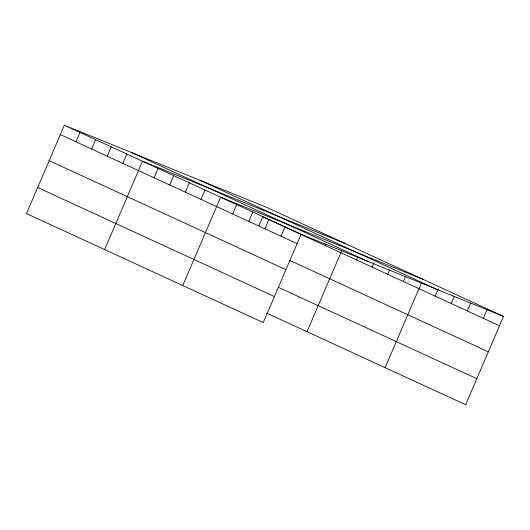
<?xml version="1.0" encoding="UTF-8"?>
<svg xmlns="http://www.w3.org/2000/svg" width="530" height="530" viewBox="0 0 530 530"><rect width="100%" height="100%" fill="white"/><g stroke="black" fill="none" stroke-linecap="round" stroke-linejoin="round"><path stroke-width="0.79" d="M64.355 125.266L26.5 213.59L263.264 322.598L301.119 234.273L64.355 125.266L266.736 207.402L503.5 316.41L465.645 404.734L266.828 313.197M75.975 141.815L79.984 132.46M91.597 149.009L95.605 139.655M107.226 156.198L111.234 146.85M122.854 163.392L126.862 154.044M104.635 249.564L142.49 161.239L344.864 243.376M154.104 177.782L158.112 168.434M169.732 184.977L173.741 175.629M185.361 192.171L189.369 182.823M200.983 199.366L204.991 190.018M182.764 285.531L220.619 197.213L423 279.35M232.71 213.974L236.718 204.626M248.815 221.388L252.823 212.04M258.898 225.687L262.728 216.757L499.492 325.764M264.914 228.801L268.922 219.446M281.013 236.214L285.021 226.86M325.235 245.529L325.851 244.091M307.009 331.7L341.784 250.571M356.485 259.919L357.717 257.043M372.113 267.113L373.961 262.8M387.741 274.308L389.59 269.995M403.363 281.503L405.523 276.468M385.144 367.668L421.456 282.947M435.09 296.111L438.177 288.916M451.189 303.524L454.276 296.33M467.294 310.938L470.686 303.027M483.393 318.351L487.401 308.997M301.119 234.273L503.5 316.41M199.949 180.299L436.713 289.307M131.142 152.368L367.906 261.383M60.347 134.62L297.111 243.628M289.506 260.29L488.322 351.821M49.177 160.676L285.942 269.684M277.998 287.134L476.815 378.672M37.67 187.527L274.434 296.535"/></g></svg>
